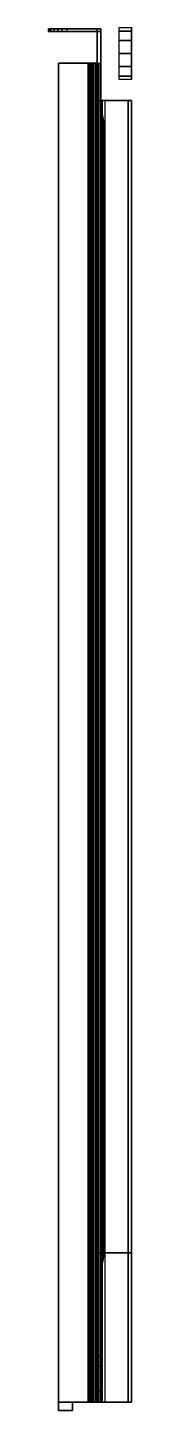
# Model space of a CAD drawing. Extents: x 0 to 400, y -500 to 0.
# Drawn here: x 370 to 400, y -500 to 0 of the extents above.
import ezdxf

# ---------------------------------------------------------------- set-up
doc = ezdxf.new("R2010")
doc.units = 0
doc.layers.add('ACESSORIO', color=7, linetype='CONTINUOUS')

msp = doc.modelspace()

# ---------------------------------------------------------------- linework, layer by layer
at = {"layer": 'ACESSORIO'}
for points in [[(370.1, -0.4, 80.98651), (370.1, -1.4, 80.98651), (370.1, -1.4, 11.78651), (370.1, -0.4, 11.78651)], [(370.1, -1.4, 11.78651), (370.1, -0.4, 11.78651), (376.752, -0.4, 2.28651), (376.752, -1.4, 2.28651)], [(376.752, -0.4, 2.28651), (389.1, -0.4, 2.28651), (389.1, -0.4, 85.98651), (375.1, -0.4, 85.98651)], [(389.1, -0.4, 85.98651), (389.1, -1.4, 85.98651), (375.1, -1.4, 85.98651), (375.1, -0.4, 85.98651)], [(376.752, -1.4, 2.28651), (389.1, -1.4, 2.28651), (389.1, -1.4, 85.98651), (375.1, -1.4, 85.98651)], [(376.752, -0.4, 2.28651), (376.752, -1.4, 2.28651), (389.1, -1.4, 2.28651), (389.1, -0.4, 2.28651)], [(387.8, -26.4, 2.28651), (387.8, -0.4, 2.28651), (387.8, -0.4, 88.78651), (387.8, -26.4, 88.78651)], [(389.1, -26.4, 2.28651), (389.1, -0.4, 2.28651), (389.1, -0.4, 88.78651), (389.1, -26.4, 88.78651)], [(387.8, -443.4, 79.28651), (387.8, -443.4, 2.28651), (387.8, -26.4, 2.28651), (387.8, -26.4, 79.11536)], [(387.8, -443.4, 79.28651), (387.8, -26.4, 79.28651), (389.5953, -26.4, 85.98651), (389.5953, -443.4, 85.98651)], [(389.5953, -26.4, 85.98651), (390.5928, -26.4, 84.68651), (389.1, -26.4, 79.11536), (387.8, -26.4, 79.28651)], [(389.1, -443.4, 79.28651), (389.1, -443.4, 2.28651), (389.1, -26.4, 2.28651), (389.1, -26.4, 79.11536)], [(390.5928, -443.4, 84.68651), (390.5928, -26.4, 84.68651), (389.1, -26.4, 79.11536), (389.1, -443.4, 79.11536)], [(389.5953, -26.4, 85.98651), (389.5953, -443.4, 85.98651), (400.2, -443.4, 85.98651), (400.2, -26.4, 85.98651)], [(398.9, -26.4, 84.68651), (400.2, -26.4, 85.98651), (389.5953, -26.4, 85.98651), (390.5928, -26.4, 84.68651)], [(398.9, -26.4, 84.68651), (398.9, -443.4, 84.68651), (390.5928, -443.4, 84.68651), (390.5928, -26.4, 84.68651)], [(400.2, -26.4, 81.98651), (400.2, -443.4, 81.98651), (398.9, -443.4, 81.98651), (398.9, -26.4, 81.98651)], [(398.9, -443.4, 81.98651), (398.9, -26.4, 81.98651), (398.9, -26.4, 84.68651), (398.9, -443.4, 84.68651)], [(400.2, -26.4, 81.98651), (398.9, -26.4, 81.98651), (398.9, -26.4, 84.68651), (400.2, -26.4, 85.98651)], [(400.2, -443.4, 85.98651), (400.2, -26.4, 85.98651), (400.2, -26.4, 81.98651), (400.2, -443.4, 81.98651)], [(387.8, -480.9, 81.29923), (387.8, -480.9, 2.28651), (387.8, -443.4, 2.28651), (387.8, -443.4, 79.28651)], [(387.8, -497.4, 82.35598), (387.8, -443.4, 79.28651), (389.5953, -443.4, 85.98651), (389.5953, -497.4, 89.05598)], [(389.1, -480.9, 81.29923), (389.1, -480.9, 2.28651), (389.1, -443.4, 2.28651), (389.1, -443.4, 79.28651)], [(390.5928, -497.4, 87.75597), (390.5928, -443.4, 84.68651), (389.1, -443.4, 79.11536), (389.1, -497.4, 82.18484)], [(389.5953, -443.4, 85.98651), (389.5953, -497.4, 89.05598), (400.2, -497.4, 89.05598), (400.2, -443.4, 85.98651)], [(398.9, -443.4, 84.68651), (398.9, -497.4, 87.75597), (390.5928, -497.4, 87.75597), (390.5928, -443.4, 84.68651)], [(400.2, -443.4, 81.98651), (400.2, -497.4, 85.05598), (398.9, -497.4, 85.05598), (398.9, -443.4, 81.98651)], [(398.9, -497.4, 85.05598), (398.9, -443.4, 81.98651), (398.9, -443.4, 84.68651), (398.9, -497.4, 87.75597)], [(400.2, -497.4, 89.05598), (400.2, -443.4, 85.98651), (400.2, -443.4, 81.98651), (400.2, -497.4, 85.05598)], [(387.8, -493.4, 27.98651), (387.8, -493.4, 2.28651), (387.8, -480.9, 2.28651), (387.8, -480.9, 27.98651)], [(387.8, -480.9, 33.92434), (387.8, -484.4, 39.98651), (387.8, -484.4, 81.48709), (387.8, -480.9, 81.29923)], [(387.8, -484.4, 81.48709), (387.8, -484.4, 58.48651), (387.8, -497.4, 58.48651), (387.8, -497.4, 82.18484)], [(389.1, -493.4, 27.98651), (389.1, -493.4, 2.28651), (389.1, -480.9, 2.28651), (389.1, -480.9, 27.98651)], [(389.1, -480.9, 33.92434), (389.1, -484.4, 39.98651), (389.1, -484.4, 81.48709), (389.1, -480.9, 81.29923)], [(389.1, -484.4, 81.48709), (389.1, -484.4, 58.48651), (389.1, -497.4, 58.48651), (389.1, -497.4, 82.18484)], [(387.8, -497.4, 2.28651), (387.8, -497.4, 32.48651), (387.8, -493.4, 32.48651), (387.8, -493.4, 2.28651)], [(389.1, -497.4, 2.28651), (389.1, -497.4, 32.48651), (389.1, -493.4, 32.48651), (389.1, -493.4, 2.28651)], [(373.8, -497.4, 0.98651), (373.8, -500.4, 0.98651), (378.8, -500.4, 0.98651), (378.8, -497.4, 0.98651)], [(373.8, -497.4, 2.28651), (373.8, -500.4, 2.28651), (378.8, -500.4, 2.28651), (378.8, -497.4, 2.28651)], [(373.8, -497.4, 2.28651), (373.8, -497.4, 0.98651), (373.8, -500.4, 0.98651), (373.8, -500.4, 2.28651)], [(373.8, -500.4, 0.98651), (373.8, -500.4, 2.28651), (378.8, -500.4, 2.28651), (378.8, -500.4, 0.98651)], [(378.8, -500.4, 2.28651), (378.8, -500.4, 0.98651), (378.8, -497.4, 0.98651), (378.8, -497.4, 2.28651)], [(387.8, -497.4, 82.18484), (389.1, -497.4, 82.18484), (390.5928, -497.4, 87.75597), (389.5953, -497.4, 89.05598)], [(390.5928, -497.4, 87.75597), (389.5953, -497.4, 89.05598), (400.2, -497.4, 89.05598), (398.9, -497.4, 87.75597)], [(400.2, -497.4, 89.05598), (398.9, -497.4, 87.75597), (398.9, -497.4, 85.05598), (400.2, -497.4, 85.05598)]]:
    msp.add_3dface(points, dxfattribs=at)

# ---------------------------------------------------------------- meshes
mesh = msp.add_polymesh((2, 7), dxfattribs=at)
for k, corner in enumerate([(400.2, 0, 82.28651), (400.2, -1.25936, 77.58651), (400.2, -4.7, 74.14587), (400.2, -9.4, 72.88651), (400.2, -14.1, 74.14587), (400.2, -17.54064, 77.58651), (400.2, -18.8, 82.28651), (395.7, 0, 82.28651), (395.7, -1.25936, 77.58651), (395.7, -4.7, 74.14587), (395.7, -9.4, 72.88651), (395.7, -14.1, 74.14587), (395.7, -17.54064, 77.58651), (395.7, -18.8, 82.28651)]):
    mesh.set_mesh_vertex(divmod(k, 7), corner)
mesh = msp.add_polymesh((2, 7), dxfattribs=at)
for k, corner in enumerate([(400.2, 0, 82.28651), (400.2, -1.25936, 86.98651), (400.2, -4.7, 90.42715), (400.2, -9.4, 91.68651), (400.2, -14.1, 90.42715), (400.2, -17.54064, 86.98651), (400.2, -18.8, 82.28651), (395.7, 0, 82.28651), (395.7, -1.25936, 86.98651), (395.7, -4.7, 90.42715), (395.7, -9.4, 91.68651), (395.7, -14.1, 90.42715), (395.7, -17.54064, 86.98651), (395.7, -18.8, 82.28651)]):
    mesh.set_mesh_vertex(divmod(k, 7), corner)
mesh = msp.add_polymesh((2, 7), dxfattribs=at)
for k, corner in enumerate([(400.2, 0, 82.28651), (400.2, -1.25936, 77.58651), (400.2, -4.7, 74.14587), (400.2, -9.4, 72.88651), (400.2, -14.1, 74.14587), (400.2, -17.54064, 77.58651), (400.2, -18.8, 82.28651), (400.2, 0, 82.28651), (400.2, -1.25936, 86.98651), (400.2, -4.7, 90.42715), (400.2, -9.4, 91.68651), (400.2, -14.1, 90.42715), (400.2, -17.54064, 86.98651), (400.2, -18.8, 82.28651)]):
    mesh.set_mesh_vertex(divmod(k, 7), corner)
mesh = msp.add_polymesh((2, 6), dxfattribs=at)
for k, corner in enumerate([(370.1, -0.4, 80.98651), (370.3447, -0.4, 82.53159), (371.0549, -0.4, 83.92543), (372.1611, -0.4, 85.03159), (373.5549, -0.4, 85.74179), (375.1, -0.4, 85.98651), (370.1, -0.4, 11.78651), (371.4304, -0.4, 9.88651), (372.7608, -0.4, 7.98651), (374.0912, -0.4, 6.08651), (375.4215, -0.4, 4.18651), (376.752, -0.4, 2.28651)]):
    mesh.set_mesh_vertex(divmod(k, 6), corner)
mesh = msp.add_polymesh((2, 6), dxfattribs=at)
for k, corner in enumerate([(370.1, -1.4, 80.98651), (370.3447, -1.4, 82.53159), (371.0549, -1.4, 83.92543), (372.1611, -1.4, 85.03159), (373.5549, -1.4, 85.74179), (375.1, -1.4, 85.98651), (370.1, -0.4, 80.98651), (370.3447, -0.4, 82.53159), (371.0549, -0.4, 83.92543), (372.1611, -0.4, 85.03159), (373.5549, -0.4, 85.74179), (375.1, -0.4, 85.98651)]):
    mesh.set_mesh_vertex(divmod(k, 6), corner)
mesh = msp.add_polymesh((2, 6), dxfattribs=at)
for k, corner in enumerate([(370.1, -1.4, 80.98651), (370.3447, -1.4, 82.53159), (371.0549, -1.4, 83.92543), (372.1611, -1.4, 85.03159), (373.5549, -1.4, 85.74179), (375.1, -1.4, 85.98651), (370.1, -1.4, 11.78651), (371.4304, -1.4, 9.88651), (372.7608, -1.4, 7.98651), (374.0912, -1.4, 6.08651), (375.4215, -1.4, 4.18651), (376.752, -1.4, 2.28651)]):
    mesh.set_mesh_vertex(divmod(k, 6), corner)
mesh = msp.add_polymesh((2, 16), dxfattribs=at)
for k, corner in enumerate([(389.1, -497.4, 2.28651), (389.1, -497.4, 32.48651), (389.1, -493.4, 32.48651), (389.1, -493.4, 27.98651), (389.1, -480.9, 27.98651), (389.1, -480.9, 33.92434), (389.1, -484.4, 39.98651), (389.1, -484.4, 58.48651), (389.1, -497.4, 58.48651), (389.1, -497.4, 82.18484), (389.1, -443.4, 79.28651), (389.1, -26.4, 79.11536), (389.1, -26.4, 88.78651), (389.1, -0.4, 88.78651), (389.1, -0.4, 2.28651), (389.1, -497.4, 2.28651), (387.8, -497.4, 2.28651), (387.8, -497.4, 32.48651), (387.8, -493.4, 32.48651), (387.8, -493.4, 27.98651), (387.8, -480.9, 27.98651), (387.8, -480.9, 33.92434), (387.8, -484.4, 39.98651), (387.8, -484.4, 58.48651), (387.8, -497.4, 58.48651), (387.8, -497.4, 82.18484), (387.8, -443.4, 79.28651), (387.8, -26.4, 79.11536), (387.8, -26.4, 88.78651), (387.8, -0.4, 88.78651), (387.8, -0.4, 2.28651), (387.8, -497.4, 2.28651)]):
    mesh.set_mesh_vertex(divmod(k, 16), corner)
mesh = msp.add_polymesh((2, 16), dxfattribs=at)
for k, corner in enumerate([(387.8, -12.9, 2.28651), (387.4953, -12.9, 1.68125), (386.9611, -12.9, 1.26436), (386.3, -12.9, 1.11589), (385.6389, -12.9, 1.26436), (385.1047, -12.9, 1.68125), (384.8, -12.9, 2.28651), (373.8, -12.9, 2.28651), (373.8, -12.9, 0.98651), (384.4517, -12.9, 0.98651), (385.2244, -12.9, 0.3194), (386.194, -12.9), (387.2119, -12.9, 0.07723), (388.1223, -12.9, 0.53927), (388.7855, -12.9, 1.31533), (389.1, -12.9, 2.28651), (387.8, -497.4, 2.28651), (387.4953, -497.4, 1.68125), (386.9611, -497.4, 1.26436), (386.3, -497.4, 1.11589), (385.6389, -497.4, 1.26436), (385.1047, -497.4, 1.68125), (384.8, -497.4, 2.28651), (373.8, -497.4, 2.28651), (373.8, -497.4, 0.98651), (384.4517, -497.4, 0.98651), (385.2244, -497.4, 0.3194), (386.194, -497.4), (387.2119, -497.4, 0.07723), (388.1223, -497.4, 0.53927), (388.7855, -497.4, 1.31533), (389.1, -497.4, 2.28651)]):
    mesh.set_mesh_vertex(divmod(k, 16), corner)
mesh = msp.add_polymesh((2, 7), dxfattribs=at)
for k, corner in enumerate([(389.1, -34.4, 67.48651), (389.6533, -34.4, 65.52734), (389.9879, -34.4, 63.51923), (390.1, -34.4, 61.48651), (389.9879, -34.4, 59.45379), (389.6533, -34.4, 57.44569), (389.1, -34.4, 55.48651), (389.1, -34.4, 67.48651), (389.1, -31.54032, 66.5744), (389.1, -29.47849, 64.39301), (389.1, -28.72887, 61.48651), (389.1, -29.47849, 58.58001), (389.1, -31.54032, 56.3986), (389.1, -34.4, 55.48651)]):
    mesh.set_mesh_vertex(divmod(k, 7), corner)
mesh = msp.add_polymesh((2, 7), dxfattribs=at)
for k, corner in enumerate([(389.1, -34.4, 55.48651), (389.6533, -34.4, 53.52734), (389.9879, -34.4, 51.51923), (390.1, -34.4, 49.48651), (389.9879, -34.4, 47.45379), (389.6533, -34.4, 45.44569), (389.1, -34.4, 43.48651), (389.1, -34.4, 55.48651), (389.1, -31.54032, 54.57442), (389.1, -29.47849, 52.39301), (389.1, -28.72887, 49.48651), (389.1, -29.47849, 46.58001), (389.1, -31.54032, 44.3986), (389.1, -34.4, 43.48651)]):
    mesh.set_mesh_vertex(divmod(k, 7), corner)
mesh = msp.add_polymesh((2, 7), dxfattribs=at)
for k, corner in enumerate([(389.1, -34.4, 43.48651), (389.6533, -34.4, 41.52734), (389.9879, -34.4, 39.51923), (390.1, -34.4, 37.48651), (389.9879, -34.4, 35.45379), (389.6533, -34.4, 33.44569), (389.1, -34.4, 31.48651), (389.1, -34.4, 43.48651), (389.1, -31.54032, 42.57442), (389.1, -29.47849, 40.39301), (389.1, -28.72887, 37.48651), (389.1, -29.47849, 34.58001), (389.1, -31.54032, 32.3986), (389.1, -34.4, 31.48651)]):
    mesh.set_mesh_vertex(divmod(k, 7), corner)
mesh = msp.add_polymesh((2, 7), dxfattribs=at)
for k, corner in enumerate([(389.1, -34.4, 31.48651), (389.6533, -34.4, 29.52734), (389.9879, -34.4, 27.51923), (390.1, -34.4, 25.48651), (389.9879, -34.4, 23.45379), (389.6533, -34.4, 21.44568), (389.1, -34.4, 19.48651), (389.1, -34.4, 31.48651), (389.1, -31.54032, 30.57441), (389.1, -29.47849, 28.39301), (389.1, -28.72887, 25.48651), (389.1, -29.47849, 22.58001), (389.1, -31.54032, 20.39861), (389.1, -34.4, 19.48651)]):
    mesh.set_mesh_vertex(divmod(k, 7), corner)
mesh = msp.add_polymesh((2, 7), dxfattribs=at)
for k, corner in enumerate([(389.1, -34.4, 67.48651), (389.6533, -34.4, 65.52734), (389.9879, -34.4, 63.51923), (390.1, -34.4, 61.48651), (389.9879, -34.4, 59.45379), (389.6533, -34.4, 57.44569), (389.1, -34.4, 55.48651), (389.1, -444.4, 67.48651), (389.6533, -444.4, 65.52734), (389.9879, -444.4, 63.51923), (390.1, -444.4, 61.48651), (389.9879, -444.4, 59.45379), (389.6533, -444.4, 57.44569), (389.1, -444.4, 55.48651)]):
    mesh.set_mesh_vertex(divmod(k, 7), corner)
mesh = msp.add_polymesh((2, 7), dxfattribs=at)
for k, corner in enumerate([(389.1, -34.4, 55.48651), (389.6533, -34.4, 53.52734), (389.9879, -34.4, 51.51923), (390.1, -34.4, 49.48651), (389.9879, -34.4, 47.45379), (389.6533, -34.4, 45.44569), (389.1, -34.4, 43.48651), (389.1, -444.4, 55.48651), (389.6533, -444.4, 53.52734), (389.9879, -444.4, 51.51923), (390.1, -444.4, 49.48651), (389.9879, -444.4, 47.45379), (389.6533, -444.4, 45.44569), (389.1, -444.4, 43.48651)]):
    mesh.set_mesh_vertex(divmod(k, 7), corner)
mesh = msp.add_polymesh((2, 7), dxfattribs=at)
for k, corner in enumerate([(389.1, -34.4, 43.48651), (389.6533, -34.4, 41.52734), (389.9879, -34.4, 39.51923), (390.1, -34.4, 37.48651), (389.9879, -34.4, 35.45379), (389.6533, -34.4, 33.44569), (389.1, -34.4, 31.48651), (389.1, -444.4, 43.48651), (389.6533, -444.4, 41.52734), (389.9879, -444.4, 39.51923), (390.1, -444.4, 37.48651), (389.9879, -444.4, 35.45379), (389.6533, -444.4, 33.44569), (389.1, -444.4, 31.48651)]):
    mesh.set_mesh_vertex(divmod(k, 7), corner)
mesh = msp.add_polymesh((2, 7), dxfattribs=at)
for k, corner in enumerate([(389.1, -34.4, 31.48651), (389.6533, -34.4, 29.52734), (389.9879, -34.4, 27.51923), (390.1, -34.4, 25.48651), (389.9879, -34.4, 23.45379), (389.6533, -34.4, 21.44568), (389.1, -34.4, 19.48651), (389.1, -444.4, 31.48651), (389.6533, -444.4, 29.52734), (389.9879, -444.4, 27.51923), (390.1, -444.4, 25.48651), (389.9879, -444.4, 23.45379), (389.6533, -444.4, 21.44568), (389.1, -444.4, 19.48651)]):
    mesh.set_mesh_vertex(divmod(k, 7), corner)
mesh = msp.add_polymesh((2, 7), dxfattribs=at)
for k, corner in enumerate([(389.1, -444.4, 67.48651), (389.6533, -444.4, 65.52734), (389.9879, -444.4, 63.51923), (390.1, -444.4, 61.48651), (389.9879, -444.4, 59.45379), (389.6533, -444.4, 57.44569), (389.1, -444.4, 55.48651), (389.1, -444.4, 67.48651), (389.1, -447.2597, 66.5744), (389.1, -449.3215, 64.39301), (389.1, -450.0711, 61.48651), (389.1, -449.3215, 58.58001), (389.1, -447.2597, 56.3986), (389.1, -444.4, 55.48651)]):
    mesh.set_mesh_vertex(divmod(k, 7), corner)
mesh = msp.add_polymesh((2, 7), dxfattribs=at)
for k, corner in enumerate([(389.1, -444.4, 55.48651), (389.6533, -444.4, 53.52734), (389.9879, -444.4, 51.51923), (390.1, -444.4, 49.48651), (389.9879, -444.4, 47.45379), (389.6533, -444.4, 45.44569), (389.1, -444.4, 43.48651), (389.1, -444.4, 55.48651), (389.1, -447.2597, 54.57442), (389.1, -449.3215, 52.39301), (389.1, -450.0711, 49.48651), (389.1, -449.3215, 46.58001), (389.1, -447.2597, 44.3986), (389.1, -444.4, 43.48651)]):
    mesh.set_mesh_vertex(divmod(k, 7), corner)
mesh = msp.add_polymesh((2, 7), dxfattribs=at)
for k, corner in enumerate([(389.1, -444.4, 43.48651), (389.6533, -444.4, 41.52734), (389.9879, -444.4, 39.51923), (390.1, -444.4, 37.48651), (389.9879, -444.4, 35.45379), (389.6533, -444.4, 33.44569), (389.1, -444.4, 31.48651), (389.1, -444.4, 43.48651), (389.1, -447.2597, 42.57442), (389.1, -449.3215, 40.39301), (389.1, -450.0711, 37.48651), (389.1, -449.3215, 34.58001), (389.1, -447.2597, 32.3986), (389.1, -444.4, 31.48651)]):
    mesh.set_mesh_vertex(divmod(k, 7), corner)
mesh = msp.add_polymesh((2, 7), dxfattribs=at)
for k, corner in enumerate([(389.1, -444.4, 31.48651), (389.6533, -444.4, 29.52734), (389.9879, -444.4, 27.51923), (390.1, -444.4, 25.48651), (389.9879, -444.4, 23.45379), (389.6533, -444.4, 21.44568), (389.1, -444.4, 19.48651), (389.1, -444.4, 31.48651), (389.1, -447.2597, 30.57441), (389.1, -449.3215, 28.39301), (389.1, -450.0711, 25.48651), (389.1, -449.3215, 22.58001), (389.1, -447.2597, 20.39861), (389.1, -444.4, 19.48651)]):
    mesh.set_mesh_vertex(divmod(k, 7), corner)

doc.saveas('drawing.dxf')
